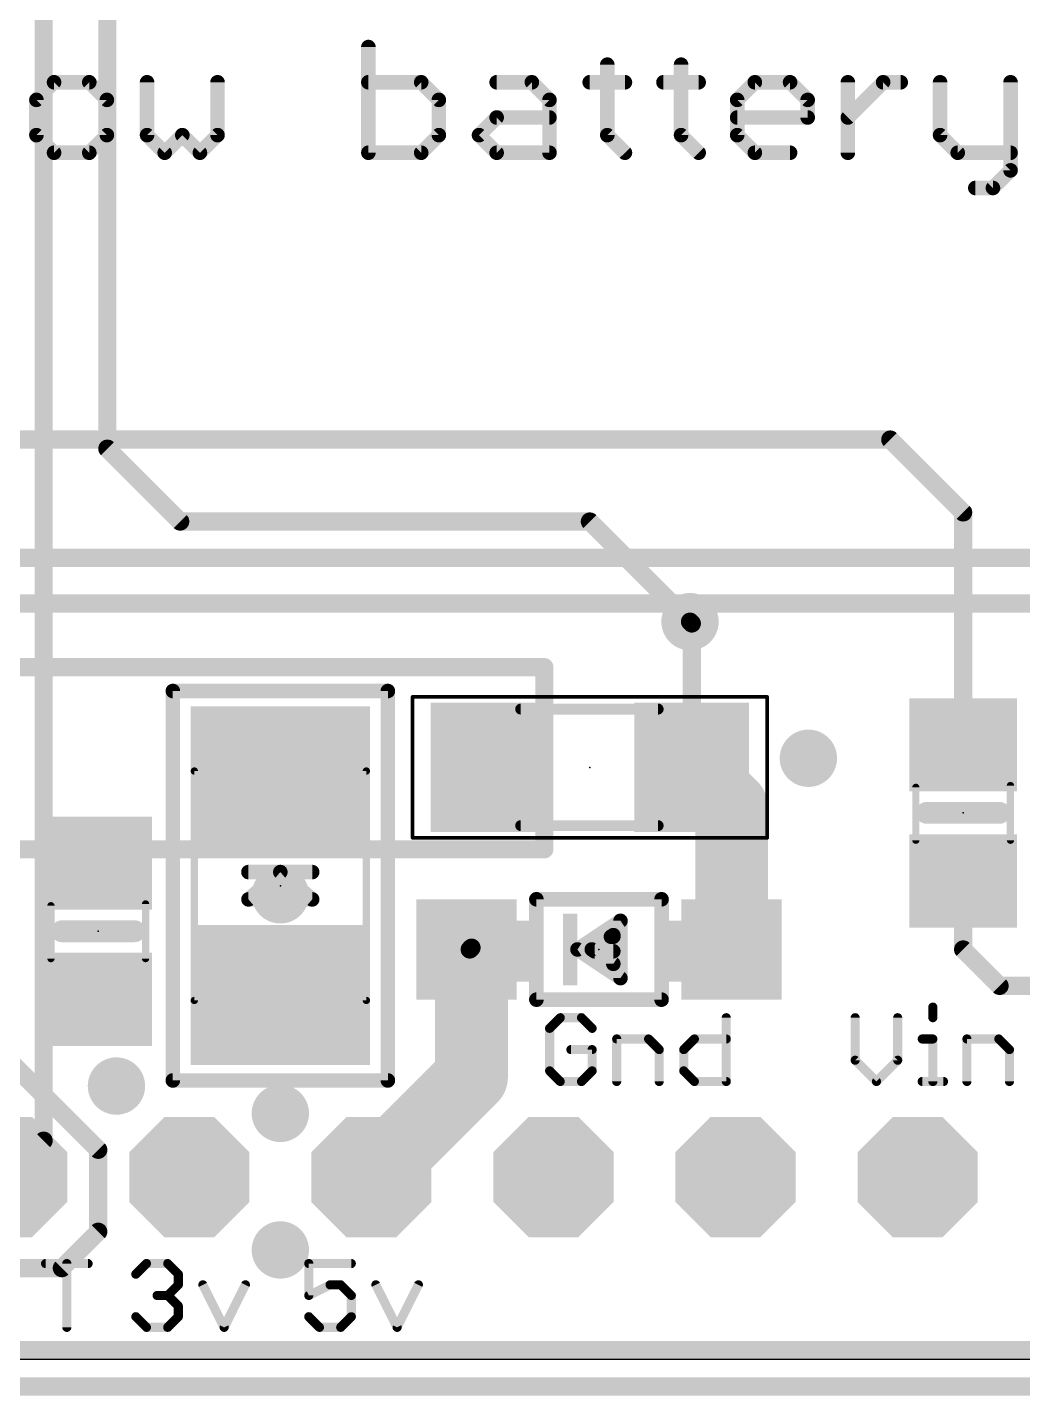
# Model space of a CAD drawing. Extents: x -18.7 to 68.6, y -5.3 to 63.6.
# Drawn here: x 33.3 to 47.19, y -0.51 to 18.58 of the extents above; entities that cross this region are included whole.
import ezdxf

# ---------------------------------------------------------------- set-up
doc = ezdxf.new("R2010")
doc.units = 0
for name, color, linetype in [('1', 12, 'CONTINUOUS'), ('16', 132, 'CONTINUOUS'), ('17', 110, 'CONTINUOUS'), ('18', 110, 'CONTINUOUS'), ('20', 53, 'CONTINUOUS'), ('21', 40, 'CONTINUOUS'), ('22', 4, 'CONTINUOUS'), ('23', 53, 'CONTINUOUS'), ('39', 12, 'CONTINUOUS'), ('51', 253, 'CONTINUOUS')]:
    doc.layers.add(name, color=color, linetype=linetype)

# ---------------------------------------------------------------- blocks, each defined once
blk = doc.blocks.new('RECT')
blk.add_solid([(-0.5, -0.5), (0.5, -0.5), (-0.5, 0.5), (0.5, 0.5)])
blk = doc.blocks.new('OCTAGONP')
at = {"const_width": 0.5}
blk.add_lwpolyline([(-0.25, -0.1036), (-0.25, 0.1036), (-0.1036, 0.25), (0.1036, 0.25), (0.25, 0.1036), (0.25, -0.1036), (0.1036, -0.25), (-0.1036, -0.25), (-0.25, -0.1036), (-0.25, 0.1036)], dxfattribs=at)
blk = doc.blocks.new('ROUNDV')
at = {"const_width": 0.5}
blk.add_lwpolyline([(0, -0.25, 1), (0, 0.25, 1), (0, -0.25)], format="xyb", dxfattribs=at)

msp = doc.modelspace()

# ---------------------------------------------------------------- linework, layer by layer
at = {"layer": '1'}
for points, const_width in [([(45.339, 12.827), (13.843, 12.827)], 0.254), ([(45.339, 12.827), (46.355, 11.811)], 0.254), ([(46.355, 11.811), (46.355, 8.57)], 0.254), ([(68.453, 10.541), (6.985, 10.541)], 0.254), ([(42.57, 10.262), (42.545, 10.287)], 0.254), ([(42.57, 8.255), (42.57, 10.262)], 0.254), ([(40.513, 9.652), (29.21, 9.652)], 0.254), ([(40.513, 7.112), (40.513, 9.652)], 0.254), ([(42.57, 8.255), (43.125, 7.7)], 1.016), ([(36.703, 8.129), (36.83, 8.129)], 0.254), ([(43.125, 7.7), (43.125, 5.715)], 1.016), ([(29.972, 7.112), (40.513, 7.112)], 0.254), ([(46.355, 6.67), (46.355, 5.715)], 0.254), ([(39.497, 3.937), (39.497, 5.74)], 1.016), ([(39.472, 5.715), (39.425, 5.715)], 0.254), ([(39.497, 5.74), (39.472, 5.715)], 0.254), ([(46.355, 5.715), (46.863, 5.207)], 0.254), ([(46.863, 5.207), (47.752, 5.207)], 0.254), ([(34.29, 2.921), (32.512, 4.699)], 0.254), ([(39.497, 3.937), (38.1, 2.54)], 1.016), ([(34.29, 2.921), (34.29, 1.778)], 0.254), ([(34.29, 1.778), (33.782, 1.27)], 0.254), ([(33.782, 1.27), (30.099, 1.27)], 0.254), ([(-0.254, -0.381), (68.453, -0.381)], 0.254)]:
    msp.add_lwpolyline(points, dxfattribs=dict(at, const_width=const_width))
for points, const_width in [([(45.3839, 12.8719, 1), (45.2941, 12.7821)], 0.127), ([(45.339, 12.7635, 1), (45.339, 12.8905)], 0.127), ([(46.4185, 11.811, 1), (46.2915, 11.811)], 0.127), ([(46.3101, 11.7661, 1), (46.3999, 11.8559)], 0.127), ([(42.5899, 10.3319, 1), (42.5001, 10.2421)], 0.127), ([(42.6335, 10.262, 1), (42.5065, 10.262)], 0.127), ([(42.5251, 10.2171, 1), (42.6149, 10.3069)], 0.127), ([(40.5765, 9.652, 1), (40.4495, 9.652)], 0.127), ([(40.513, 9.5885, 1), (40.513, 9.7155)], 0.127), ([(42.7496, 8.4346, 1), (42.3904, 8.0754)], 0.508), ([(46.2915, 8.57, 1), (46.4185, 8.57)], 0.127), ([(36.703, 8.1925, 1), (36.703, 8.0655)], 0.127), ([(36.83, 8.0655, 1), (36.83, 8.1925)], 0.127), ([(42.5065, 8.255, 1), (42.6335, 8.255)], 0.127), ([(43.379, 7.7, 1), (42.871, 7.7)], 0.508), ([(42.9454, 7.5204, 1), (43.3046, 7.8796)], 0.508), ([(40.4495, 7.112, 1), (40.5765, 7.112)], 0.127), ([(40.513, 7.0485, 1), (40.513, 7.1755)], 0.127), ([(46.4185, 6.67, 1), (46.2915, 6.67)], 0.127), ([(39.751, 5.74, 1), (39.243, 5.74)], 0.508), ([(42.871, 5.715, 1), (43.379, 5.715)], 0.508), ([(39.425, 5.7785, 1), (39.425, 5.6515)], 0.127), ([(39.4271, 5.7599, 1), (39.5169, 5.6701)], 0.127), ([(39.5419, 5.6951, 1), (39.4521, 5.7849)], 0.127), ([(39.472, 5.6515, 1), (39.472, 5.7785)], 0.127), ([(46.3999, 5.7599, 1), (46.3101, 5.6701)], 0.127), ([(46.2915, 5.715, 1), (46.4185, 5.715)], 0.127), ([(46.863, 5.2705, 1), (46.863, 5.1435)], 0.127), ([(46.8181, 5.1621, 1), (46.9079, 5.2519)], 0.127), ([(39.6766, 3.7574, 1), (39.3174, 4.1166)], 0.508), ([(39.243, 3.937, 1), (39.751, 3.937)], 0.508), ([(34.3535, 2.921, 1), (34.2265, 2.921)], 0.127), ([(34.2451, 2.8761, 1), (34.3349, 2.9659)], 0.127), ([(37.9204, 2.7196, 1), (38.2796, 2.3604)], 0.508), ([(34.2265, 1.778, 1), (34.3535, 1.778)], 0.127), ([(34.3349, 1.7331, 1), (34.2451, 1.8229)], 0.127), ([(33.7371, 1.3149, 1), (33.8269, 1.2251)], 0.127), ([(33.782, 1.2065, 1), (33.782, 1.3335)], 0.127)]:
    msp.add_lwpolyline(points, format="xyb", dxfattribs=dict(at, const_width=const_width))
at = {"layer": '16', "const_width": 0.254}
for points in [[(34.417, 12.7), (34.417, 24.003)], [(33.528, 22.606), (33.528, 3.048)], [(35.433, 11.684), (34.417, 12.7)], [(41.148, 11.684), (35.433, 11.684)], [(42.545, 10.287), (41.148, 11.684)], [(68.453, 11.176), (6.858, 11.176)], [(33.528, 3.048), (33.02, 2.54)], [(0, 0.127), (68.453, 0.127)]]:
    msp.add_lwpolyline(points, dxfattribs=at)
at = {"layer": '16', "const_width": 0.127}
for points in [[(34.4619, 12.7449, 1), (34.3721, 12.6551)], [(34.3535, 12.7, 1), (34.4805, 12.7)], [(35.433, 11.7475, 1), (35.433, 11.6205)], [(35.3881, 11.6391, 1), (35.4779, 11.7289)], [(41.1929, 11.7289, 1), (41.1031, 11.6391)], [(41.148, 11.6205, 1), (41.148, 11.7475)], [(42.5001, 10.2421, 1), (42.5899, 10.3319)], [(33.4645, 3.048, 1), (33.5915, 3.048)], [(33.5729, 3.0031, 1), (33.4831, 3.0929)]]:
    msp.add_lwpolyline(points, format="xyb", dxfattribs=at)
at = {"layer": '20'}
msp.add_line((0, 0), (66.04, 0), dxfattribs=at)
at = {"layer": '21'}
for points, const_width in [([(38.0583, 18.302), (38.0583, 16.8275)], 0.2032), ([(41.3912, 18.0562), (41.3912, 17.0732)], 0.2032), ([(42.4203, 18.0562), (42.4203, 17.0732)], 0.2032), ([(33.6732, 17.8105), (33.4274, 17.5647)], 0.2032), ([(34.1647, 17.8105), (33.6732, 17.8105)], 0.2032), ([(34.4104, 17.5647), (34.1647, 17.8105)], 0.2032), ([(34.971, 17.8105), (34.971, 17.0732)], 0.2032), ([(35.954, 17.0732), (35.954, 17.8105)], 0.2032), ([(38.7955, 17.8105), (38.0583, 17.8105)], 0.2032), ([(39.0412, 17.5647), (38.7955, 17.8105)], 0.2032), ([(39.8476, 17.8105), (40.3391, 17.8105)], 0.2032), ([(40.3391, 17.8105), (40.5848, 17.5647)], 0.2032), ([(41.1455, 17.8105), (41.6369, 17.8105)], 0.2032), ([(42.1745, 17.8105), (42.666, 17.8105)], 0.2032), ([(43.2036, 17.5647), (43.4493, 17.8105)], 0.2032), ([(43.4493, 17.8105), (43.9408, 17.8105)], 0.2032), ([(43.9408, 17.8105), (44.1866, 17.5647)], 0.2032), ([(44.7472, 16.8275), (44.7472, 17.8105)], 0.2032), ([(44.7472, 17.319), (45.2387, 17.8105)], 0.2032), ([(45.2387, 17.8105), (45.4844, 17.8105)], 0.2032), ([(46.0335, 17.8105), (46.0335, 17.0732)], 0.2032), ([(47.0165, 17.8105), (47.0165, 16.5818)], 0.2032), ([(33.4274, 17.5647), (33.4274, 17.0732)], 0.2032), ([(34.4104, 17.0732), (34.4104, 17.5647)], 0.2032), ([(39.0412, 17.0732), (39.0412, 17.5647)], 0.2032), ([(40.5848, 17.5647), (40.5848, 16.8275)], 0.2032), ([(43.2036, 17.0732), (43.2036, 17.5647)], 0.2032), ([(44.1866, 17.5647), (44.1866, 17.319)], 0.2032), ([(39.6019, 17.0732), (39.8476, 17.319)], 0.2032), ([(39.8476, 17.319), (40.5848, 17.319)], 0.2032), ([(44.1866, 17.319), (43.2036, 17.319)], 0.2032), ([(33.4274, 17.0732), (33.6732, 16.8275)], 0.2032), ([(34.1647, 16.8275), (34.4104, 17.0732)], 0.2032), ([(34.971, 17.0732), (35.2168, 16.8275)], 0.2032), ([(35.2168, 16.8275), (35.4625, 17.0732)], 0.2032), ([(35.4625, 17.0732), (35.7083, 16.8275)], 0.2032), ([(35.7083, 16.8275), (35.954, 17.0732)], 0.2032), ([(38.7955, 16.8275), (39.0412, 17.0732)], 0.2032), ([(39.8476, 16.8275), (39.6019, 17.0732)], 0.2032), ([(41.3912, 17.0732), (41.6369, 16.8275)], 0.2032), ([(42.4203, 17.0732), (42.666, 16.8275)], 0.2032), ([(43.4493, 16.8275), (43.2036, 17.0732)], 0.2032), ([(46.0335, 17.0732), (46.2793, 16.8275)], 0.2032), ([(33.6732, 16.8275), (34.1647, 16.8275)], 0.2032), ([(38.0583, 16.8275), (38.7955, 16.8275)], 0.2032), ([(40.5848, 16.8275), (39.8476, 16.8275)], 0.2032), ([(43.9408, 16.8275), (43.4493, 16.8275)], 0.2032), ([(46.2793, 16.8275), (47.0165, 16.8275)], 0.2032), ([(47.0165, 16.5818), (46.7708, 16.336)], 0.2032), ([(46.7708, 16.336), (46.525, 16.336)], 0.2032), ([(35.33, 3.888), (35.33, 9.32)], 0.2032), ([(38.33, 9.32), (35.33, 9.32)], 0.2032), ([(38.33, 3.888), (38.33, 9.32)], 0.2032), ([(46.863, 7.62), (45.847, 7.62)], 0.3048), ([(36.83, 6.7945), (36.3855, 6.4135)], 0.2032), ([(36.3855, 6.7945), (37.2745, 6.7945)], 0.2032), ([(37.2745, 6.4135), (36.83, 6.7945)], 0.2032), ([(36.3855, 6.4135), (37.2745, 6.4135)], 0.2032), ([(40.402, 6.415), (42.148, 6.415)], 0.2032), ([(34.798, 5.969), (33.782, 5.969)], 0.3048), ([(40.975, 5.715), (41.575, 6.115)], 0.2032), ([(41.575, 6.115), (41.575, 5.315)], 0.2032), ([(41.175, 5.715), (41.475, 5.915)], 0.2032), ([(41.4417, 5.8928), (41.475, 5.8928)], 0.2032), ([(41.475, 5.915), (41.475, 5.515)], 0.2032), ([(41.575, 5.315), (40.975, 5.715)], 0.2032), ([(41.475, 5.515), (41.175, 5.715)], 0.2032), ([(41.2131, 5.6896), (41.475, 5.6896)], 0.2032), ([(42.148, 5.015), (40.402, 5.015)], 0.2032), ([(45.9326, 4.9116), (45.9326, 4.7633)], 0.127), ([(40.7349, 4.7633), (40.5866, 4.615)], 0.127), ([(41.0315, 4.7633), (40.7349, 4.7633)], 0.127), ([(41.1798, 4.615), (41.0315, 4.7633)], 0.127), ([(43.0508, 4.7633), (43.0508, 3.8735)], 0.127), ([(44.8488, 4.7633), (44.8488, 4.1701)], 0.127), ([(45.442, 4.1701), (45.442, 4.7633)], 0.127), ([(40.5866, 4.615), (40.5866, 4.0218)], 0.127), ([(41.5221, 3.8735), (41.5221, 4.4667)], 0.127), ([(41.5221, 4.4667), (41.967, 4.4667)], 0.127), ([(41.967, 4.4667), (42.1153, 4.3184)], 0.127), ([(42.4576, 4.3184), (42.6059, 4.4667)], 0.127), ([(42.6059, 4.4667), (43.0508, 4.4667)], 0.127), ([(45.7843, 4.4667), (45.9326, 4.4667)], 0.127), ([(45.9326, 4.4667), (45.9326, 3.8735)], 0.127), ([(46.408, 3.8735), (46.408, 4.4667)], 0.127), ([(46.408, 4.4667), (46.8529, 4.4667)], 0.127), ([(46.8529, 4.4667), (47.0012, 4.3184)], 0.127), ([(41.1798, 4.3184), (40.8832, 4.3184)], 0.127), ([(41.1798, 4.0218), (41.1798, 4.3184)], 0.127), ([(42.1153, 4.3184), (42.1153, 3.8735)], 0.127), ([(42.4576, 4.0218), (42.4576, 4.3184)], 0.127), ([(44.8488, 4.1701), (45.1454, 3.8735)], 0.127), ([(45.1454, 3.8735), (45.442, 4.1701)], 0.127), ([(47.0012, 4.3184), (47.0012, 3.8735)], 0.127), ([(40.5866, 4.0218), (40.7349, 3.8735)], 0.127), ([(41.0315, 3.8735), (41.1798, 4.0218)], 0.127), ([(42.6059, 3.8735), (42.4576, 4.0218)], 0.127), ([(38.33, 3.888), (35.33, 3.888)], 0.2032), ([(40.7349, 3.8735), (41.0315, 3.8735)], 0.127), ([(43.0508, 3.8735), (42.6059, 3.8735)], 0.127), ([(45.7843, 3.8735), (46.0809, 3.8735)], 0.127), ([(33.5551, 1.3343), (34.1483, 1.3343)], 0.127), ([(33.8517, 0.4445), (33.8517, 1.3343)], 0.127), ([(34.8142, 1.186), (34.9625, 1.3343)], 0.127), ([(34.9625, 1.3343), (35.259, 1.3343)], 0.127), ([(35.259, 1.3343), (35.4073, 1.186)], 0.127), ([(37.8203, 1.3343), (37.2272, 1.3343)], 0.127), ([(37.2272, 1.3343), (37.2272, 0.8894)], 0.127), ([(35.4073, 1.186), (35.4073, 1.0377)], 0.127), ([(35.4073, 1.0377), (35.259, 0.8894)], 0.127), ([(35.7497, 1.0377), (36.0463, 0.4445)], 0.127), ([(36.0463, 0.4445), (36.3429, 1.0377)], 0.127), ([(37.2272, 0.8894), (37.5237, 1.0377)], 0.127), ([(37.5237, 1.0377), (37.672, 1.0377)], 0.127), ([(37.672, 1.0377), (37.8203, 0.8894)], 0.127), ([(38.1627, 1.0377), (38.4593, 0.4445)], 0.127), ([(38.4593, 0.4445), (38.7559, 1.0377)], 0.127), ([(35.259, 0.8894), (35.1107, 0.8894)], 0.127), ([(35.259, 0.8894), (35.4073, 0.7411)], 0.127), ([(35.4073, 0.7411), (35.4073, 0.5928)], 0.127), ([(37.8203, 0.8894), (37.8203, 0.5928)], 0.127), ([(34.9625, 0.4445), (34.8142, 0.5928)], 0.127), ([(35.4073, 0.5928), (35.259, 0.4445)], 0.127), ([(37.3755, 0.4445), (37.2272, 0.5928)], 0.127), ([(37.8203, 0.5928), (37.672, 0.4445)], 0.127), ([(35.259, 0.4445), (34.9625, 0.4445)], 0.127), ([(37.672, 0.4445), (37.3755, 0.4445)], 0.127)]:
    msp.add_lwpolyline(points, dxfattribs=dict(at, const_width=const_width))
for points, const_width in [([(38.1091, 18.302, 1), (38.0075, 18.302)], 0.1016), ([(41.442, 18.0562, 1), (41.3404, 18.0562)], 0.1016), ([(42.4711, 18.0562, 1), (42.3695, 18.0562)], 0.1016), ([(33.6732, 17.8613, 1), (33.6732, 17.7597)], 0.1016), ([(33.7091, 17.7746, 1), (33.6373, 17.8464)], 0.1016), ([(34.2006, 17.8464, 1), (34.1287, 17.7746)], 0.1016), ([(34.1647, 17.7597, 1), (34.1647, 17.8613)], 0.1016), ([(35.0218, 17.8105, 1), (34.9202, 17.8105)], 0.1016), ([(36.0048, 17.8105, 1), (35.9032, 17.8105)], 0.1016), ([(38.0583, 17.8613, 1), (38.0583, 17.7597)], 0.1016), ([(38.8314, 17.8464, 1), (38.7596, 17.7746)], 0.1016), ([(38.7955, 17.7597, 1), (38.7955, 17.8613)], 0.1016), ([(39.8476, 17.8613, 1), (39.8476, 17.7597)], 0.1016), ([(40.375, 17.8464, 1), (40.3032, 17.7746)], 0.1016), ([(40.3391, 17.7597, 1), (40.3391, 17.8613)], 0.1016), ([(41.1455, 17.8613, 1), (41.1455, 17.7597)], 0.1016), ([(41.6369, 17.7597, 1), (41.6369, 17.8613)], 0.1016), ([(42.1745, 17.8613, 1), (42.1745, 17.7597)], 0.1016), ([(42.666, 17.7597, 1), (42.666, 17.8613)], 0.1016), ([(43.4493, 17.8613, 1), (43.4493, 17.7597)], 0.1016), ([(43.4853, 17.7746, 1), (43.4134, 17.8464)], 0.1016), ([(43.9768, 17.8464, 1), (43.9049, 17.7746)], 0.1016), ([(43.9408, 17.7597, 1), (43.9408, 17.8613)], 0.1016), ([(44.798, 17.8105, 1), (44.6964, 17.8105)], 0.1016), ([(45.2387, 17.8613, 1), (45.2387, 17.7597)], 0.1016), ([(45.2746, 17.7746, 1), (45.2028, 17.8464)], 0.1016), ([(45.4844, 17.7597, 1), (45.4844, 17.8613)], 0.1016), ([(46.0843, 17.8105, 1), (45.9827, 17.8105)], 0.1016), ([(47.0673, 17.8105, 1), (46.9657, 17.8105)], 0.1016), ([(33.4782, 17.5647, 1), (33.3766, 17.5647)], 0.1016), ([(33.3915, 17.6006, 1), (33.4634, 17.5288)], 0.1016), ([(34.4612, 17.5647, 1), (34.3596, 17.5647)], 0.1016), ([(34.3745, 17.5288, 1), (34.4463, 17.6006)], 0.1016), ([(39.092, 17.5647, 1), (38.9904, 17.5647)], 0.1016), ([(39.0053, 17.5288, 1), (39.0771, 17.6006)], 0.1016), ([(40.6356, 17.5647, 1), (40.534, 17.5647)], 0.1016), ([(40.5489, 17.5288, 1), (40.6208, 17.6006)], 0.1016), ([(43.2544, 17.5647, 1), (43.1528, 17.5647)], 0.1016), ([(43.1677, 17.6006, 1), (43.2395, 17.5288)], 0.1016), ([(44.2374, 17.5647, 1), (44.1358, 17.5647)], 0.1016), ([(44.1507, 17.5288, 1), (44.2225, 17.6006)], 0.1016), ([(39.8476, 17.3698, 1), (39.8476, 17.2682)], 0.1016), ([(39.8835, 17.2831, 1), (39.8117, 17.3549)], 0.1016), ([(40.5848, 17.2682, 1), (40.5848, 17.3698)], 0.1016), ([(43.2036, 17.3698, 1), (43.2036, 17.2682)], 0.1016), ([(44.1358, 17.319, 1), (44.2374, 17.319)], 0.1016), ([(44.1866, 17.2682, 1), (44.1866, 17.3698)], 0.1016), ([(44.7113, 17.3549, 1), (44.7831, 17.2831)], 0.1016), ([(33.4634, 17.1092, 1), (33.3915, 17.0373)], 0.1016), ([(33.3766, 17.0732, 1), (33.4782, 17.0732)], 0.1016), ([(34.3596, 17.0732, 1), (34.4612, 17.0732)], 0.1016), ([(34.4463, 17.0373, 1), (34.3745, 17.1092)], 0.1016), ([(35.007, 17.1092, 1), (34.9351, 17.0373)], 0.1016), ([(34.9202, 17.0732, 1), (35.0218, 17.0732)], 0.1016), ([(35.4984, 17.1092, 1), (35.4266, 17.0373)], 0.1016), ([(35.4984, 17.0373, 1), (35.4266, 17.1092)], 0.1016), ([(35.9032, 17.0732, 1), (36.0048, 17.0732)], 0.1016), ([(35.9899, 17.0373, 1), (35.9181, 17.1092)], 0.1016), ([(38.9904, 17.0732, 1), (39.092, 17.0732)], 0.1016), ([(39.0771, 17.0373, 1), (39.0053, 17.1092)], 0.1016), ([(39.6378, 17.1092, 1), (39.5659, 17.0373)], 0.1016), ([(39.5659, 17.1092, 1), (39.6378, 17.0373)], 0.1016), ([(41.4271, 17.1092, 1), (41.3553, 17.0373)], 0.1016), ([(41.3404, 17.0732, 1), (41.442, 17.0732)], 0.1016), ([(42.4562, 17.1092, 1), (42.3844, 17.0373)], 0.1016), ([(42.3695, 17.0732, 1), (42.4711, 17.0732)], 0.1016), ([(43.2395, 17.1092, 1), (43.1677, 17.0373)], 0.1016), ([(43.1528, 17.0732, 1), (43.2544, 17.0732)], 0.1016), ([(46.0695, 17.1092, 1), (45.9976, 17.0373)], 0.1016), ([(45.9827, 17.0732, 1), (46.0843, 17.0732)], 0.1016), ([(33.6732, 16.8783, 1), (33.6732, 16.7767)], 0.1016), ([(33.6373, 16.7916, 1), (33.7091, 16.8634)], 0.1016), ([(34.1287, 16.8634, 1), (34.2006, 16.7916)], 0.1016), ([(34.1647, 16.7767, 1), (34.1647, 16.8783)], 0.1016), ([(35.1809, 16.8634, 1), (35.2527, 16.7916)], 0.1016), ([(35.1809, 16.7916, 1), (35.2527, 16.8634)], 0.1016), ([(35.6723, 16.8634, 1), (35.7442, 16.7916)], 0.1016), ([(35.6723, 16.7916, 1), (35.7442, 16.8634)], 0.1016), ([(38.0583, 16.8783, 1), (38.0583, 16.7767)], 0.1016), ([(38.0075, 16.8275, 1), (38.1091, 16.8275)], 0.1016), ([(38.7596, 16.8634, 1), (38.8314, 16.7916)], 0.1016), ([(38.7955, 16.7767, 1), (38.7955, 16.8783)], 0.1016), ([(39.8476, 16.8783, 1), (39.8476, 16.7767)], 0.1016), ([(39.8117, 16.7916, 1), (39.8835, 16.8634)], 0.1016), ([(40.534, 16.8275, 1), (40.6356, 16.8275)], 0.1016), ([(40.5848, 16.7767, 1), (40.5848, 16.8783)], 0.1016), ([(41.601, 16.7916, 1), (41.6729, 16.8634)], 0.1016), ([(42.6301, 16.7916, 1), (42.7019, 16.8634)], 0.1016), ([(43.4493, 16.8783, 1), (43.4493, 16.7767)], 0.1016), ([(43.4134, 16.7916, 1), (43.4853, 16.8634)], 0.1016), ([(43.9408, 16.7767, 1), (43.9408, 16.8783)], 0.1016), ([(44.6964, 16.8275, 1), (44.798, 16.8275)], 0.1016), ([(46.2793, 16.8783, 1), (46.2793, 16.7767)], 0.1016), ([(46.2434, 16.7916, 1), (46.3152, 16.8634)], 0.1016), ([(47.0165, 16.7767, 1), (47.0165, 16.8783)], 0.1016), ([(46.9657, 16.5818, 1), (47.0673, 16.5818)], 0.1016), ([(47.0524, 16.5458, 1), (46.9806, 16.6177)], 0.1016), ([(46.525, 16.3868, 1), (46.525, 16.2852)], 0.1016), ([(46.7349, 16.3719, 1), (46.8067, 16.3001)], 0.1016), ([(46.7708, 16.2852, 1), (46.7708, 16.3868)], 0.1016), ([(35.3808, 9.32, 1), (35.2792, 9.32)], 0.1016), ([(35.33, 9.3708, 1), (35.33, 9.2692)], 0.1016), ([(38.3808, 9.32, 1), (38.2792, 9.32)], 0.1016), ([(38.33, 9.2692, 1), (38.33, 9.3708)], 0.1016), ([(45.847, 7.6962, 1), (45.847, 7.5438)], 0.1524), ([(46.863, 7.5438, 1), (46.863, 7.6962)], 0.1524), ([(36.3855, 6.8453, 1), (36.3855, 6.7437)], 0.1016), ([(36.8631, 6.8331, 1), (36.7969, 6.7559)], 0.1016), ([(36.8631, 6.7559, 1), (36.7969, 6.8331)], 0.1016), ([(37.2745, 6.7437, 1), (37.2745, 6.8453)], 0.1016), ([(36.3855, 6.4643, 1), (36.3855, 6.3627)], 0.1016), ([(36.3524, 6.4521, 1), (36.4186, 6.3749)], 0.1016), ([(37.2414, 6.3749, 1), (37.3076, 6.4521)], 0.1016), ([(37.2745, 6.3627, 1), (37.2745, 6.4643)], 0.1016), ([(40.402, 6.4658, 1), (40.402, 6.3642)], 0.1016), ([(42.148, 6.3642, 1), (42.148, 6.4658)], 0.1016), ([(33.782, 6.0452, 1), (33.782, 5.8928)], 0.1524), ([(34.798, 5.8928, 1), (34.798, 6.0452)], 0.1524), ([(41.6258, 6.115, 1), (41.5242, 6.115)], 0.1016), ([(41.6032, 6.0727, 1), (41.5468, 6.1573)], 0.1016), ([(41.4417, 5.9436, 1), (41.4417, 5.842)], 0.1016), ([(41.5258, 5.915, 1), (41.4242, 5.915)], 0.1016), ([(41.5032, 5.8727, 1), (41.4468, 5.9573)], 0.1016), ([(41.475, 5.842, 1), (41.475, 5.9436)], 0.1016), ([(41.0032, 5.7573, 1), (40.9468, 5.6727)], 0.1016), ([(40.9468, 5.7573, 1), (41.0032, 5.6727)], 0.1016), ([(41.2032, 5.7573, 1), (41.1468, 5.6727)], 0.1016), ([(41.1468, 5.7573, 1), (41.2032, 5.6727)], 0.1016), ([(41.2131, 5.7404, 1), (41.2131, 5.6388)], 0.1016), ([(41.475, 5.6388, 1), (41.475, 5.7404)], 0.1016), ([(41.4242, 5.515, 1), (41.5258, 5.515)], 0.1016), ([(41.4468, 5.4727, 1), (41.5032, 5.5573)], 0.1016), ([(41.5242, 5.315, 1), (41.6258, 5.315)], 0.1016), ([(41.5468, 5.2727, 1), (41.6032, 5.3573)], 0.1016), ([(40.402, 5.0658, 1), (40.402, 4.9642)], 0.1016), ([(42.148, 4.9642, 1), (42.148, 5.0658)], 0.1016), ([(45.9644, 4.9116, 1), (45.9009, 4.9116)], 0.0635), ([(40.7349, 4.795, 1), (40.7349, 4.7315)], 0.0635), ([(40.7573, 4.7408, 1), (40.7124, 4.7857)], 0.0635), ([(41.0539, 4.7857, 1), (41.009, 4.7408)], 0.0635), ([(41.0315, 4.7315, 1), (41.0315, 4.795)], 0.0635), ([(43.0826, 4.7633, 1), (43.0191, 4.7633)], 0.0635), ([(44.8806, 4.7633, 1), (44.8171, 4.7633)], 0.0635), ([(45.4737, 4.7633, 1), (45.4102, 4.7633)], 0.0635), ([(45.9009, 4.7633, 1), (45.9644, 4.7633)], 0.0635), ([(40.5641, 4.6374, 1), (40.6091, 4.5925)], 0.0635), ([(40.6184, 4.615, 1), (40.5549, 4.615)], 0.0635), ([(41.1573, 4.5925, 1), (41.2022, 4.6374)], 0.0635), ([(41.5539, 4.4667, 1), (41.4904, 4.4667)], 0.0635), ([(41.5221, 4.4984, 1), (41.5221, 4.4349)], 0.0635), ([(41.9894, 4.4891, 1), (41.9445, 4.4442)], 0.0635), ([(41.967, 4.4349, 1), (41.967, 4.4984)], 0.0635), ([(42.6059, 4.4984, 1), (42.6059, 4.4349)], 0.0635), ([(42.6284, 4.4442, 1), (42.5835, 4.4891)], 0.0635), ([(43.0508, 4.4349, 1), (43.0508, 4.4984)], 0.0635), ([(45.7843, 4.4984, 1), (45.7843, 4.4349)], 0.0635), ([(45.9644, 4.4667, 1), (45.9009, 4.4667)], 0.0635), ([(45.9326, 4.4349, 1), (45.9326, 4.4984)], 0.0635), ([(46.4397, 4.4667, 1), (46.3762, 4.4667)], 0.0635), ([(46.408, 4.4984, 1), (46.408, 4.4349)], 0.0635), ([(46.8753, 4.4891, 1), (46.8304, 4.4442)], 0.0635), ([(46.8529, 4.4349, 1), (46.8529, 4.4984)], 0.0635), ([(40.8832, 4.3501, 1), (40.8832, 4.2866)], 0.0635), ([(41.2115, 4.3184, 1), (41.148, 4.3184)], 0.0635), ([(41.1798, 4.2866, 1), (41.1798, 4.3501)], 0.0635), ([(42.147, 4.3184, 1), (42.0835, 4.3184)], 0.0635), ([(42.0928, 4.2959, 1), (42.1377, 4.3408)], 0.0635), ([(42.4894, 4.3184, 1), (42.4259, 4.3184)], 0.0635), ([(42.4352, 4.3408, 1), (42.4801, 4.2959)], 0.0635), ([(44.8713, 4.1925, 1), (44.8263, 4.1476)], 0.0635), ([(44.8171, 4.1701, 1), (44.8806, 4.1701)], 0.0635), ([(45.4102, 4.1701, 1), (45.4737, 4.1701)], 0.0635), ([(45.4644, 4.1476, 1), (45.4195, 4.1925)], 0.0635), ([(47.0329, 4.3184, 1), (46.9694, 4.3184)], 0.0635), ([(46.9787, 4.2959, 1), (47.0236, 4.3408)], 0.0635), ([(40.6091, 4.0442, 1), (40.5641, 3.9993)], 0.0635), ([(40.5549, 4.0218, 1), (40.6184, 4.0218)], 0.0635), ([(41.148, 4.0218, 1), (41.2115, 4.0218)], 0.0635), ([(41.2022, 3.9993, 1), (41.1573, 4.0442)], 0.0635), ([(42.4259, 4.0218, 1), (42.4894, 4.0218)], 0.0635), ([(42.4801, 4.0442, 1), (42.4352, 3.9993)], 0.0635), ([(35.33, 3.9388, 1), (35.33, 3.8372)], 0.1016), ([(35.2792, 3.888, 1), (35.3808, 3.888)], 0.1016), ([(38.2792, 3.888, 1), (38.3808, 3.888)], 0.1016), ([(38.33, 3.8372, 1), (38.33, 3.9388)], 0.1016), ([(40.7349, 3.9053, 1), (40.7349, 3.8418)], 0.0635), ([(40.7124, 3.851, 1), (40.7573, 3.896)], 0.0635), ([(41.009, 3.896, 1), (41.0539, 3.851)], 0.0635), ([(41.0315, 3.8418, 1), (41.0315, 3.9053)], 0.0635), ([(41.4904, 3.8735, 1), (41.5539, 3.8735)], 0.0635), ([(42.0835, 3.8735, 1), (42.147, 3.8735)], 0.0635), ([(42.6059, 3.9053, 1), (42.6059, 3.8418)], 0.0635), ([(42.5835, 3.851, 1), (42.6284, 3.896)], 0.0635), ([(43.0191, 3.8735, 1), (43.0826, 3.8735)], 0.0635), ([(43.0508, 3.8418, 1), (43.0508, 3.9053)], 0.0635), ([(45.1229, 3.896, 1), (45.1678, 3.851)], 0.0635), ([(45.1229, 3.851, 1), (45.1678, 3.896)], 0.0635), ([(45.7843, 3.9053, 1), (45.7843, 3.8418)], 0.0635), ([(45.9009, 3.8735, 1), (45.9644, 3.8735)], 0.0635), ([(46.0809, 3.8418, 1), (46.0809, 3.9053)], 0.0635), ([(46.3762, 3.8735, 1), (46.4397, 3.8735)], 0.0635), ([(46.9694, 3.8735, 1), (47.0329, 3.8735)], 0.0635), ([(33.5551, 1.366, 1), (33.5551, 1.3025)], 0.0635), ([(33.8834, 1.3343, 1), (33.8199, 1.3343)], 0.0635), ([(34.1483, 1.3025, 1), (34.1483, 1.366)], 0.0635), ([(34.9625, 1.366, 1), (34.9625, 1.3025)], 0.0635), ([(34.9849, 1.3118, 1), (34.94, 1.3567)], 0.0635), ([(35.2815, 1.3567, 1), (35.2366, 1.3118)], 0.0635), ([(35.259, 1.3025, 1), (35.259, 1.366)], 0.0635), ([(37.2589, 1.3343, 1), (37.1954, 1.3343)], 0.0635), ([(37.2272, 1.366, 1), (37.2272, 1.3025)], 0.0635), ([(37.8203, 1.3025, 1), (37.8203, 1.366)], 0.0635), ([(34.7917, 1.2084, 1), (34.8366, 1.1635)], 0.0635), ([(35.4391, 1.186, 1), (35.3756, 1.186)], 0.0635), ([(35.3849, 1.1635, 1), (35.4298, 1.2084)], 0.0635), ([(35.3756, 1.0377, 1), (35.4391, 1.0377)], 0.0635), ([(35.4298, 1.0152, 1), (35.3849, 1.0601)], 0.0635), ([(35.7781, 1.0519, 1), (35.7213, 1.0235)], 0.0635), ([(36.3713, 1.0235, 1), (36.3145, 1.0519)], 0.0635), ([(37.5237, 1.0694, 1), (37.5237, 1.0059)], 0.0635), ([(37.5379, 1.0093, 1), (37.5095, 1.0661)], 0.0635), ([(37.6945, 1.0601, 1), (37.6496, 1.0152)], 0.0635), ([(37.672, 1.0059, 1), (37.672, 1.0694)], 0.0635), ([(38.1911, 1.0519, 1), (38.1343, 1.0235)], 0.0635), ([(38.7843, 1.0235, 1), (38.7275, 1.0519)], 0.0635), ([(35.1107, 0.9211, 1), (35.1107, 0.8576)], 0.0635), ([(35.2815, 0.9118, 1), (35.2366, 0.8669)], 0.0635), ([(35.2366, 0.9118, 1), (35.2815, 0.8669)], 0.0635), ([(35.259, 0.8576, 1), (35.259, 0.9211)], 0.0635), ([(35.4391, 0.7411, 1), (35.3756, 0.7411)], 0.0635), ([(35.3849, 0.7186, 1), (35.4298, 0.7635)], 0.0635), ([(37.1954, 0.8894, 1), (37.2589, 0.8894)], 0.0635), ([(37.213, 0.9178, 1), (37.2414, 0.861)], 0.0635), ([(37.8521, 0.8894, 1), (37.7886, 0.8894)], 0.0635), ([(37.7979, 0.8669, 1), (37.8428, 0.9118)], 0.0635), ([(34.8366, 0.6152, 1), (34.7917, 0.5703)], 0.0635), ([(35.3756, 0.5928, 1), (35.4391, 0.5928)], 0.0635), ([(35.4298, 0.5703, 1), (35.3849, 0.6152)], 0.0635), ([(37.2496, 0.6152, 1), (37.2047, 0.5703)], 0.0635), ([(37.7886, 0.5928, 1), (37.8521, 0.5928)], 0.0635), ([(37.8428, 0.5703, 1), (37.7979, 0.6152)], 0.0635), ([(33.8199, 0.4445, 1), (33.8834, 0.4445)], 0.0635), ([(34.9625, 0.4763, 1), (34.9625, 0.4128)], 0.0635), ([(34.94, 0.422, 1), (34.9849, 0.467)], 0.0635), ([(35.2366, 0.467, 1), (35.2815, 0.422)], 0.0635), ([(35.259, 0.4128, 1), (35.259, 0.4763)], 0.0635), ([(36.0179, 0.4587, 1), (36.0747, 0.4303)], 0.0635), ([(36.0179, 0.4303, 1), (36.0747, 0.4587)], 0.0635), ([(37.3755, 0.4763, 1), (37.3755, 0.4128)], 0.0635), ([(37.353, 0.422, 1), (37.3979, 0.467)], 0.0635), ([(37.6496, 0.467, 1), (37.6945, 0.422)], 0.0635), ([(37.672, 0.4128, 1), (37.672, 0.4763)], 0.0635), ([(38.4309, 0.4587, 1), (38.4877, 0.4303)], 0.0635), ([(38.4309, 0.4303, 1), (38.4877, 0.4587)], 0.0635)]:
    msp.add_lwpolyline(points, format="xyb", dxfattribs=dict(at, const_width=const_width))
at = {"layer": '22'}
msp.add_line((0, 0), (66.04, 0), dxfattribs=at)
at = {"layer": '23'}
for p in [(41.148, 8.255), (46.355, 7.62), (36.83, 6.604), (34.29, 5.969), (41.275, 5.715)]:
    msp.add_point(p, dxfattribs=at)
at = {"layer": '39', "const_width": 0.0508}
for points in [[(38.675, 9.238), (43.621, 9.238)], [(38.675, 7.272), (38.675, 9.238)], [(43.621, 9.238), (43.621, 7.272)], [(43.621, 7.272), (38.675, 7.272)]]:
    msp.add_lwpolyline(points, dxfattribs=at)
at = {"layer": '39', "const_width": 0.0254}
for points in [[(38.675, 9.2507, 1), (38.675, 9.2253)], [(38.6877, 9.238, 1), (38.6623, 9.238)], [(43.6337, 9.238, 1), (43.6083, 9.238)], [(43.621, 9.2253, 1), (43.621, 9.2507)], [(38.675, 7.2847, 1), (38.675, 7.2593)], [(38.6623, 7.272, 1), (38.6877, 7.272)], [(43.6083, 7.272, 1), (43.6337, 7.272)], [(43.621, 7.2593, 1), (43.621, 7.2847)]]:
    msp.add_lwpolyline(points, format="xyb", dxfattribs=at)
at = {"layer": '51'}
for points, const_width in [([(42.1005, 9.0678), (40.1828, 9.0678)], 0.1524), ([(35.63, 5.004), (35.63, 8.204)], 0.1016), ([(35.63, 8.204), (38.03, 8.204)], 0.1016), ([(38.03, 8.204), (38.03, 5.004)], 0.1016), ([(45.695, 7.976), (45.695, 7.239)], 0.1016), ([(47.015, 8.001), (47.015, 7.239)], 0.1016), ([(42.1005, 7.4422), (40.1828, 7.4422)], 0.1524), ([(40.402, 5.015), (40.402, 6.415)], 0.2032), ([(42.148, 6.415), (42.148, 5.015)], 0.2032), ([(33.63, 6.325), (33.63, 5.588)], 0.1016), ([(34.95, 6.35), (34.95, 5.588)], 0.1016), ([(38.03, 5.004), (35.63, 5.004)], 0.1016)]:
    msp.add_lwpolyline(points, dxfattribs=dict(at, const_width=const_width))
for points, const_width in [([(40.1828, 9.1059, 1), (40.1828, 9.0297)], 0.0762), ([(42.1005, 9.0297, 1), (42.1005, 9.1059)], 0.0762), ([(35.6554, 8.204, 1), (35.6046, 8.204)], 0.0508), ([(35.63, 8.2294, 1), (35.63, 8.1786)], 0.0508), ([(38.0554, 8.204, 1), (38.0046, 8.204)], 0.0508), ([(38.03, 8.1786, 1), (38.03, 8.2294)], 0.0508), ([(45.7204, 7.976, 1), (45.6696, 7.976)], 0.0508), ([(47.0404, 8.001, 1), (46.9896, 8.001)], 0.0508), ([(40.1828, 7.4803, 1), (40.1828, 7.4041)], 0.0762), ([(42.1005, 7.4041, 1), (42.1005, 7.4803)], 0.0762), ([(45.6696, 7.239, 1), (45.7204, 7.239)], 0.0508), ([(46.9896, 7.239, 1), (47.0404, 7.239)], 0.0508), ([(40.4528, 6.415, 1), (40.3512, 6.415)], 0.1016), ([(42.1988, 6.415, 1), (42.0972, 6.415)], 0.1016), ([(33.6554, 6.325, 1), (33.6046, 6.325)], 0.0508), ([(34.9754, 6.35, 1), (34.9246, 6.35)], 0.0508), ([(33.6046, 5.588, 1), (33.6554, 5.588)], 0.0508), ([(34.9246, 5.588, 1), (34.9754, 5.588)], 0.0508), ([(35.63, 5.0294, 1), (35.63, 4.9786)], 0.0508), ([(35.6046, 5.004, 1), (35.6554, 5.004)], 0.0508), ([(38.0046, 5.004, 1), (38.0554, 5.004)], 0.0508), ([(38.03, 4.9786, 1), (38.03, 5.0294)], 0.0508), ([(40.3512, 5.015, 1), (40.4528, 5.015)], 0.1016), ([(42.0972, 5.015, 1), (42.1988, 5.015)], 0.1016)]:
    msp.add_lwpolyline(points, format="xyb", dxfattribs=dict(at, const_width=const_width))

# ---------------------------------------------------------------- block references
at = {"layer": '1'}
for p, xscale, yscale, rotation in [((46.355, 8.57), 1.3, 1.5, 270), ((36.83, 8.129), 1.95, 2.5, 90), ((34.29, 6.919), 1.3, 1.5, 270), ((46.355, 6.67), 1.3, 1.5, 270), ((39.425, 5.715), 1.4, 1.4, 90), ((43.125, 5.715), 1.4, 1.4, 90), ((36.83, 5.079), 1.95, 2.5, 90), ((34.29, 5.019), 1.3, 1.5, 270)]:
    msp.add_blockref('RECT', p, dxfattribs=dict(at, xscale=xscale, yscale=yscale, rotation=rotation))
at = {"layer": '1', "xscale": 1.6, "yscale": 1.803}
for p in [(39.726, 8.255), (42.57, 8.255)]:
    msp.add_blockref('RECT', p, dxfattribs=at)
at = {"layer": '17', "xscale": 1.6764, "yscale": 1.6764}
for p in [(33.02, 2.54), (33.02, 2.54), (35.56, 2.54), (35.56, 2.54), (38.1, 2.54), (38.1, 2.54), (40.64, 2.54), (40.64, 2.54), (43.18, 2.54), (43.18, 2.54), (45.72, 2.54), (45.72, 2.54)]:
    msp.add_blockref('OCTAGONP', p, dxfattribs=at)
at = {"layer": '18', "xscale": 0.8001, "yscale": 0.8001}
for p in [(42.545, 10.287), (42.545, 10.287), (44.196, 8.382), (44.196, 8.382), (36.83, 6.477), (36.83, 6.477), (34.544, 3.81), (34.544, 3.81), (36.83, 3.429), (36.83, 3.429), (36.83, 1.524), (36.83, 1.524)]:
    msp.add_blockref('ROUNDV', p, dxfattribs=at)
at = {"layer": '21', "xscale": 0.2}
msp.add_blockref('RECT', (40.875, 5.715), dxfattribs=at)
at = {"layer": '51'}
for p, xscale, yscale in [((39.8272, 8.255), 0.7366, 1.7526), ((42.4688, 8.255), 0.7366, 1.7526), ((39.927, 5.69), 0.75, 0.85), ((42.623, 5.69), 0.75, 0.85)]:
    msp.add_blockref('RECT', p, dxfattribs=dict(at, xscale=xscale, yscale=yscale))
for p, xscale, yscale, rotation in [((46.3561, 8.3372), 0.7501, 1.4501, 270), ((36.83, 8.2915), 0.125, 1.2, 90), ((36.83, 7.704), 0.3, 2.45, 90), ((46.3561, 6.8894), 0.7501, 1.4501, 270), ((34.2912, 6.6862), 0.7501, 1.4501, 270), ((34.2912, 5.2384), 0.7501, 1.4501, 270), ((36.83, 4.9165), 0.125, 1.2, 90)]:
    msp.add_blockref('RECT', p, dxfattribs=dict(at, xscale=xscale, yscale=yscale, rotation=rotation))

doc.saveas('drawing.dxf')
